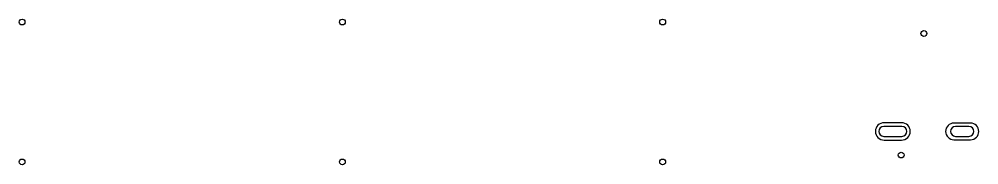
# Model space of a CAD drawing. Header units: inches. Extents: x -2.6 to 7.6, y 0.3 to 5.2.
# Drawn here: x 3.044 to 5.32, y 2.778 to 3.124 of the extents above; entities that cross this region are included whole.
import ezdxf

# ---------------------------------------------------------------- set-up
doc = ezdxf.new("R2010")
doc.units = ezdxf.units.IN
doc.header["$MEASUREMENT"] = 0
doc.layers.add('BLACK', color=250, linetype='CONTINUOUS')

msp = doc.modelspace()

# ---------------------------------------------------------------- linework, layer by layer
at = {"layer": 'BLACK', "linetype": 'CONTINUOUS'}
for p, q in [((5.138, 2.8691), (5.0947, 2.8691)), ((5.137, 2.878), (5.0957, 2.878)), ((5.3006, 2.877), (5.2613, 2.877)), ((5.2967, 2.8691), (5.2652, 2.8691)), ((5.0947, 2.8455), (5.138, 2.8455)), ((5.0957, 2.8367), (5.137, 2.8367)), ((5.2613, 2.8376), (5.3006, 2.8376)), ((5.2652, 2.8455), (5.2967, 2.8455))]:
    msp.add_line(p, q, dxfattribs=at)
at = {"layer": 'BLACK'}
for centre in [(3.0506, 3.1172), (3.0506, 3.1172), (3.8105, 3.1172), (3.8105, 3.1172), (4.5703, 3.1172), (4.5703, 3.1172), (5.19, 3.09), (5.19, 3.09), (5.1361, 2.801), (5.1361, 2.801), (3.0506, 2.7847), (3.0506, 2.7847), (3.8105, 2.7847), (3.8105, 2.7847), (4.5703, 2.7847), (4.5703, 2.7847)]:
    msp.add_circle(centre, 0.00689, dxfattribs=at)
for centre, radius, start, end in [((5.0957, 2.8573), 0.0207, 90, 270), ((5.0947, 2.8573), 0.0118, 90, 270), ((5.137, 2.8573), 0.0207, 270, 450), ((5.138, 2.8573), 0.0118, 270, 450), ((5.2613, 2.8573), 0.0197, 90, 270), ((5.2652, 2.8573), 0.0118, 90, 270), ((5.2967, 2.8573), 0.0118, 270, 450), ((5.3006, 2.8573), 0.0197, 270, 450)]:
    msp.add_arc(centre, radius, start, end, dxfattribs=at)

doc.saveas('drawing.dxf')
